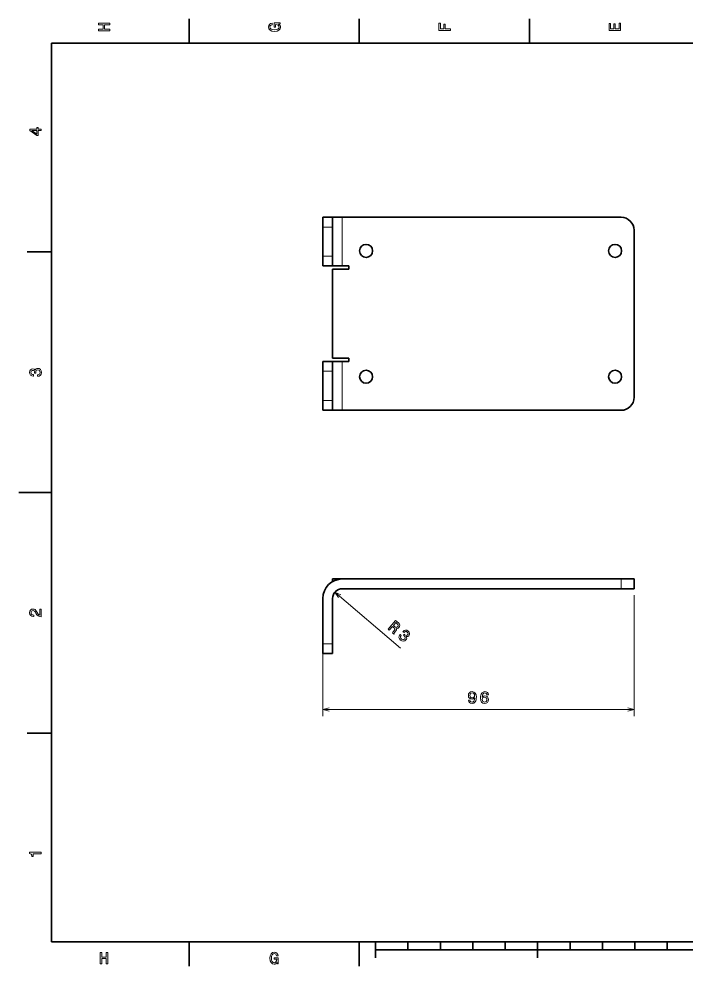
# Model space of a CAD drawing. Extents: x 0 to 420, y 0 to 297.
# Drawn here: x 0 to 205.8, y 2.5 to 294.5 of the extents above; entities that cross this region are included whole.
import ezdxf

# ---------------------------------------------------------------- set-up
doc = ezdxf.new("R2010")
doc.units = 0

msp = doc.modelspace()

# ---------------------------------------------------------------- linework, layer by layer
at = {"color": 7, "lineweight": 35, "ltscale": 0.1875}
for p, q in [((52.5, 287), (52.5, 294.5)), ((105, 287), (105, 294.5)), ((157.5, 287), (157.5, 294.5)), ((10, 222.699997), (2.5, 222.699997)), ((10, 74.300003), (2.5, 74.300003)), ((52.5, 10), (52.5, 2.5)), ((105, 10), (105, 2.5))]:
    msp.add_line(p, q, dxfattribs=at)
at = {"color": 7, "lineweight": 35}
for p, q in [((410, 287), (10, 287)), ((10, 287), (10, 10)), ((185.753006, 233.351166), (99.753006, 233.351166)), ((189.753006, 177.851166), (189.753006, 229.351166)), ((96.753006, 217.351166), (96.753006, 189.89859)), ((105.253006, 173.851166), (185.753006, 173.851166)), ((99.753006, 121.847244), (185.753006, 121.847244)), ((185.753006, 118.847244), (99.753006, 118.847244)), ((10, 10), (410, 10)), ((110, 7.5), (310, 7.5))]:
    msp.add_line(p, q, dxfattribs=at)
at = {"color": 7, "lineweight": 35, "ltscale": 0.075}
for p, q in [((93.753006, 233.351166), (96.753006, 233.351166)), ((93.753006, 233.351166), (93.753006, 230.351166)), ((96.753006, 233.351166), (96.753006, 230.351166)), ((99.753006, 233.351166), (96.753006, 233.351166)), ((93.753006, 221.351166), (93.753006, 218.351166)), ((96.753006, 221.351166), (96.753006, 218.351166)), ((93.753006, 218.351166), (96.753006, 218.351166)), ((99.753006, 218.351166), (96.753006, 218.351166)), ((93.753006, 188.89859), (96.753006, 188.89859)), ((93.753006, 188.89859), (93.753006, 185.89859)), ((99.753006, 188.89859), (96.753006, 188.89859)), ((96.753006, 188.89859), (96.753006, 185.89859)), ((93.753006, 176.89859), (93.753006, 173.89859)), ((96.753006, 176.89859), (96.753006, 173.89859)), ((93.753006, 173.89859), (96.753006, 173.89859)), ((99.753006, 173.89859), (96.753006, 173.89859)), ((189.753006, 121.847244), (189.753006, 118.847244)), ((93.753006, 101.847244), (93.753006, 98.847244)), ((96.753006, 101.847244), (96.753006, 98.847244)), ((93.753006, 98.847244), (96.753006, 98.847244))]:
    msp.add_line(p, q, dxfattribs=at)
at = {"color": 7, "lineweight": 13, "ltscale": 0.375}
for p, q in [((99.753006, 218.351166), (99.753006, 233.351166)), ((99.753006, 173.89859), (99.753006, 188.89859))]:
    msp.add_line(p, q, dxfattribs=at)
at = {"color": 7, "lineweight": 13, "ltscale": 0.075}
for p, q in [((93.753006, 230.351166), (96.753006, 230.351166)), ((93.753006, 221.351166), (96.753006, 221.351166)), ((93.753006, 185.89859), (96.753006, 185.89859)), ((93.753006, 176.89859), (96.753006, 176.89859)), ((185.753006, 121.847244), (185.753006, 118.847244)), ((93.753006, 101.847244), (96.753006, 101.847244))]:
    msp.add_line(p, q, dxfattribs=at)
at = {"color": 7, "lineweight": 35, "ltscale": 0.225}
for p, q in [((93.753006, 230.351166), (93.753006, 221.351166)), ((96.753006, 221.351166), (96.753006, 230.351166)), ((93.753006, 185.89859), (93.753006, 176.89859)), ((96.753006, 176.89859), (96.753006, 185.89859))]:
    msp.add_line(p, q, dxfattribs=at)
at = {"color": 7, "lineweight": 35, "ltscale": 0.125}
for p, q in [((101.753006, 217.351166), (96.753006, 217.351166)), ((96.753006, 189.89859), (101.753006, 189.89859)), ((110, 10), (110, 5)), ((160, 10), (160, 5))]:
    msp.add_line(p, q, dxfattribs=at)
at = {"color": 7, "lineweight": 35, "ltscale": 0.05}
for p, q in [((99.753006, 218.351166), (101.753006, 218.351166)), ((101.753006, 188.89859), (99.753006, 188.89859))]:
    msp.add_line(p, q, dxfattribs=at)
at = {"color": 7, "lineweight": 35, "ltscale": 0.025}
for p, q in [((101.753006, 217.351166), (101.753006, 218.351166)), ((101.753006, 188.89859), (101.753006, 189.89859))]:
    msp.add_line(p, q, dxfattribs=at)
at = {"color": 7, "lineweight": 35, "ltscale": 0.122151}
msp.add_line((104.639038, 173.89859), (99.753006, 173.89859), dxfattribs=at)
at = {"color": 7, "lineweight": 35, "ltscale": 0.25}
msp.add_line((10, 148.5), (0, 148.5), dxfattribs=at)
at = {"color": 7, "lineweight": 35, "ltscale": 0.07471}
msp.add_line((99.741425, 121.847244), (96.753006, 121.847244), dxfattribs=at)
at = {"color": 7, "lineweight": 35, "ltscale": 0.020096}
msp.add_line((96.753006, 121.043396), (96.753006, 121.847244), dxfattribs=at)
at = {"color": 7, "lineweight": 35, "ltscale": 0.070711}
for p, q in [((188.581436, 121.847244), (185.753006, 121.847244)), ((188.581436, 118.847244), (185.753006, 118.847244))]:
    msp.add_line(p, q, dxfattribs=at)
at = {"color": 7, "lineweight": 35, "ltscale": 0.029289}
for p, q in [((189.753006, 121.847244), (188.581436, 121.847244)), ((189.753006, 118.847244), (188.581436, 118.847244))]:
    msp.add_line(p, q, dxfattribs=at)
at = {"color": 7, "lineweight": 13}
for p, q in [((97.471924, 117.795731), (117.680893, 100.533371)), ((189.753006, 116.847244), (189.753006, 79.576553)), ((93.753006, 99.847244), (93.753006, 79.576553)), ((93.753006, 81.576553), (189.753006, 81.576553))]:
    msp.add_line(p, q, dxfattribs=at)
at = {"color": 7, "lineweight": 35, "ltscale": 0.35}
for p, q in [((93.753006, 101.847244), (93.753006, 115.847244)), ((96.753006, 115.847244), (96.753006, 101.847244))]:
    msp.add_line(p, q, dxfattribs=at)
at = {"color": 7, "lineweight": 35, "ltscale": 0.0625}
for p, q in [((120, 10), (120, 7.5)), ((130, 10), (130, 7.5)), ((140, 10), (140, 7.5)), ((150, 10), (150, 7.5)), ((170, 10), (170, 7.5)), ((180, 10), (180, 7.5)), ((190, 10), (190, 7.5)), ((200, 10), (200, 7.5))]:
    msp.add_line(p, q, dxfattribs=at)
at = {"color": 7, "lineweight": 13}
for points in [[(28.083214, 290.829987), (28.083214, 291.299011), (26.439121, 291.299011), (26.439121, 292.701019), (28.083214, 292.701019), (28.083214, 293.164978), (24.583214, 293.164978), (24.583214, 292.701019), (26.010447, 292.701019), (26.010447, 291.299011), (24.583214, 291.299011), (24.583214, 290.829987)], [(80.114197, 292.922913), (80.583214, 293.008667), (80.583214, 293.260803), (78.692001, 293.260803), (78.692001, 291.984863), (79.120674, 291.984863), (79.120674, 292.771606), (79.15094, 292.771606), (79.614914, 292.71109), (79.957855, 292.549713), (80.174713, 292.302612), (80.245316, 291.994965), (80.154541, 291.652039), (79.882202, 291.384735), (79.433357, 291.213257), (78.818085, 291.15274), (78.207855, 291.208221), (77.759003, 291.3797), (77.486671, 291.652039), (77.390854, 292.020172), (77.441284, 292.272339), (77.582497, 292.479126), (77.819527, 292.630402), (78.137245, 292.716156), (78.137245, 293.215424), (77.653099, 293.08429), (77.289986, 292.837189), (77.068085, 292.489197), (76.987396, 292.050446), (77.113472, 291.475525), (77.481628, 291.041779), (78.0616, 290.764404), (78.833214, 290.668579), (79.609871, 290.764404), (80.189842, 291.041779), (80.557999, 291.450287), (80.679039, 291.964691), (80.638687, 292.252167), (80.537827, 292.509369), (80.361313, 292.731262)], [(133.083206, 290.966156), (133.083206, 291.43515), (131.474411, 291.43515), (131.474411, 292.907776), (131.055832, 292.907776), (131.055832, 291.43515), (130.006836, 291.43515), (130.006836, 293.245697), (129.583206, 293.245697), (129.583206, 290.966156)], [(185.583206, 290.940918), (185.583206, 293.159943), (185.159576, 293.159943), (185.159576, 291.404907), (183.974411, 291.404907), (183.974411, 292.968292), (183.555832, 292.968292), (183.555832, 291.404907), (182.506836, 291.404907), (182.506836, 293.119598), (182.083206, 293.119598), (182.083206, 290.940918)], [(6.833213, 260.077362), (6.833213, 260.53125), (5.965778, 260.53125), (5.965778, 261.030548), (5.56232, 261.030548), (5.56232, 260.53125), (3.408862, 260.53125), (3.408862, 260.072327), (5.521974, 258.539185), (5.965778, 258.539185), (5.965778, 260.077362)], [(5.56232, 258.96283), (3.993876, 260.077362), (5.56232, 260.077362)], [(5.73379, 184.329117), (5.769093, 184.329117), (6.253242, 184.409805), (6.616354, 184.646835), (6.848343, 185.020035), (6.934078, 185.514282), (6.848343, 186.038773), (6.626441, 186.432144), (6.273415, 186.684311), (5.819525, 186.775085), (5.521974, 186.734741), (5.279899, 186.623795), (5.0933, 186.44223), (4.957133, 186.20015), (4.684798, 186.527969), (4.251081, 186.643967), (3.857709, 186.568314), (3.560158, 186.351456), (3.373559, 185.998428), (3.307997, 185.514282), (3.388689, 185.060394), (3.610591, 184.712402), (3.963617, 184.485458), (4.432637, 184.409805), (4.46794, 184.409805), (4.46794, 184.858658), (4.145173, 184.899002), (3.913184, 185.030121), (3.771974, 185.241943), (3.721542, 185.53949), (3.761888, 185.801743), (3.867795, 185.993378), (4.039265, 186.109375), (4.271254, 186.15477), (4.518372, 186.109375), (4.684798, 185.988342), (4.785663, 185.77652), (4.815922, 185.489059), (4.810879, 185.292374), (5.209294, 185.292374), (5.199208, 185.53949), (5.244596, 185.857224), (5.365634, 186.094254), (5.56232, 186.235458), (5.819525, 186.285889), (6.112032, 186.230423), (6.328891, 186.084167), (6.465058, 185.852173), (6.510447, 185.54454), (6.460014, 185.226807), (6.308718, 184.994827), (6.066643, 184.848572), (5.73379, 184.793091)], [(6.833213, 110.169449), (6.833213, 112.575073), (6.399496, 112.575073), (6.399496, 110.673775), (6.162464, 110.779686), (5.965778, 110.961243), (5.607709, 111.521034), (5.456412, 111.818588), (5.239553, 112.151443), (4.987392, 112.388474), (4.689842, 112.524643), (4.351945, 112.575073), (3.928314, 112.489334), (3.595461, 112.252304), (3.383646, 111.889191), (3.307997, 111.420174), (3.393732, 110.93602), (3.630764, 110.567871), (4.009006, 110.330833), (4.508286, 110.250145), (4.578891, 110.250145), (4.578891, 110.709076), (4.538545, 110.709076), (4.195605, 110.754463), (3.943444, 110.890633), (3.782061, 111.107491), (3.726585, 111.394958), (3.777017, 111.687462), (3.903098, 111.90432), (4.099784, 112.045532), (4.346902, 112.095963), (4.578891, 112.060661), (4.775577, 111.964844), (4.947046, 111.803459), (5.098343, 111.581558), (5.259727, 111.284004), (5.572406, 110.789772), (5.90526, 110.441788), (6.308718, 110.235016), (6.818084, 110.169449)], [(113.901657, 106.391884), (114.258286, 106.087257), (115.218033, 107.210815), (115.582321, 106.899643), (115.840927, 106.658844), (115.963791, 106.461037), (115.947739, 106.255882), (115.792816, 105.99688), (115.517197, 105.635376), (115.346939, 105.389473), (115.27832, 105.215958), (115.680954, 104.872025), (115.743195, 104.944878), (115.746719, 105.127586), (115.886368, 105.353195), (116.226379, 105.805611), (116.43306, 106.179573), (116.430038, 106.354614), (116.354218, 106.545395), (116.589493, 106.510239), (116.811508, 106.552734), (117.024658, 106.662506), (117.221268, 106.846092), (117.442734, 107.214058), (117.495712, 107.58667), (117.367096, 107.94857), (117.06456, 108.293228), (116.174911, 109.053154)], [(116.686432, 108.052444), (116.900696, 107.829628), (117.003342, 107.615913), (116.992233, 107.393265), (116.846588, 107.15287), (116.618271, 106.963219), (116.400085, 106.917442), (116.164734, 106.999092), (115.906769, 107.186279), (115.49646, 107.536766), (116.253113, 108.422577)], [(117.573364, 104.701454), (117.550446, 104.674606), (117.297348, 104.254074), (117.24173, 103.82402), (117.374817, 103.405235), (117.694931, 103.019043), (118.149429, 102.743568), (118.592667, 102.656799), (119.013687, 102.761452), (119.377502, 103.047615), (119.540085, 103.300064), (119.612961, 103.55619), (119.5961, 103.815994), (119.500473, 104.076759), (119.926605, 104.070923), (120.296509, 104.325371), (120.494476, 104.673607), (120.522842, 105.040703), (120.37561, 105.411873), (120.050064, 105.776176), (119.652542, 106.009628), (119.24382, 106.06691), (118.841965, 105.945885), (118.479828, 105.63839), (118.456894, 105.611549), (118.798172, 105.320023), (119.038498, 105.539238), (119.288864, 105.63047), (119.541641, 105.600266), (119.800644, 105.445358), (119.973846, 105.244354), (120.050781, 105.039352), (120.027603, 104.833633), (119.911438, 104.627762), (119.716431, 104.469337), (119.516296, 104.42141), (119.289734, 104.482285), (119.051498, 104.645988), (118.905228, 104.777565), (118.646454, 104.474625), (118.840912, 104.321793), (119.053009, 104.080925), (119.154633, 103.834938), (119.134247, 103.593666), (119.005539, 103.365341), (118.773376, 103.178963), (118.521332, 103.109062), (118.256485, 103.156204), (117.993088, 103.321503), (117.784271, 103.566208), (117.706131, 103.831924), (117.752151, 104.110977), (117.926163, 104.400101)], [(138.674622, 84.443985), (138.750275, 84.045578), (138.967133, 83.73793), (139.310074, 83.546295), (139.763962, 83.475693), (140.061508, 83.510986), (140.328812, 83.601776), (140.555756, 83.758102), (140.747391, 83.980011), (140.898697, 84.257385), (141.009644, 84.600327), (141.075195, 84.993698), (141.100418, 85.447586), (141.014679, 86.158691), (140.767563, 86.678131), (140.374191, 86.990814), (139.834564, 87.101776), (139.340332, 87.010986), (138.967133, 86.768921), (138.725052, 86.395721), (138.644363, 85.926697), (138.725052, 85.442551), (138.962097, 85.074387), (139.315109, 84.842407), (139.763962, 84.766754), (140.238022, 84.862579), (140.5961, 85.15509), (140.515411, 84.595291), (140.354019, 84.196869), (140.106903, 83.959839), (139.769012, 83.884186), (139.50676, 83.919495), (139.315109, 84.030441), (139.189041, 84.206955), (139.138596, 84.443985)], [(139.13356, 85.931747), (139.18399, 86.244415), (139.325195, 86.491531), (139.547104, 86.647873), (139.834564, 86.703354), (140.132126, 86.647873), (140.35907, 86.491531), (140.500275, 86.249466), (140.555756, 85.936783), (140.500275, 85.619064), (140.35907, 85.382034), (140.127075, 85.235779), (139.819443, 85.185349), (139.542068, 85.235779), (139.325195, 85.382034), (139.18399, 85.614014)], [(144.831406, 86.133469), (144.73558, 86.541977), (144.513672, 86.844559), (144.170731, 87.036209), (143.726929, 87.101776), (143.429382, 87.066467), (143.17218, 86.970642), (142.945236, 86.814301), (142.753586, 86.592407), (142.602295, 86.315033), (142.491333, 85.977127), (142.420731, 85.57872), (142.400558, 85.129868), (142.481247, 84.413727), (142.728378, 83.894272), (143.126785, 83.581604), (143.671463, 83.475693), (144.160645, 83.566467), (144.533844, 83.803497), (144.775925, 84.176697), (144.861664, 84.650757), (144.775925, 85.129868), (144.54393, 85.498016), (144.185867, 85.730011), (143.742065, 85.810699), (143.262955, 85.709839), (142.904892, 85.422379), (142.98053, 85.977127), (143.141922, 86.375549), (143.389038, 86.612579), (143.731979, 86.693268), (143.984131, 86.652924), (144.175781, 86.547012), (144.301865, 86.370499), (144.367416, 86.133469)], [(144.372467, 84.645721), (144.316986, 84.327988), (144.175781, 84.085922), (143.948837, 83.92453), (143.666412, 83.8741), (143.368866, 83.92453), (143.141922, 84.080872), (142.995667, 84.322952), (142.950272, 84.640671), (143.000702, 84.953354), (143.141922, 85.190384), (143.373901, 85.34169), (143.686584, 85.397156), (143.958923, 85.34169), (144.175781, 85.195435), (144.316986, 84.958405)], [(6.833213, 37.109222), (6.833213, 37.568153), (3.307997, 37.568153), (3.307997, 37.225216), (3.615634, 37.134438), (3.822406, 36.952881), (3.943444, 36.675503), (3.98379, 36.292217), (4.341859, 36.292217), (4.341859, 37.109222)], [(25.079971, 3.166787), (25.548992, 3.166787), (25.548992, 4.810879), (26.95101, 4.810879), (26.95101, 3.166787), (27.414986, 3.166787), (27.414986, 6.666787), (26.95101, 6.666787), (26.95101, 5.239553), (25.548992, 5.239553), (25.548992, 6.666787), (25.079971, 6.666787)], [(79.672913, 3.635807), (79.758644, 3.166787), (80.010803, 3.166787), (80.010803, 5.057997), (78.734871, 5.057997), (78.734871, 4.629323), (79.521614, 4.629323), (79.521614, 4.599063), (79.46109, 4.135087), (79.299713, 3.792147), (79.052589, 3.575288), (78.744957, 3.504683), (78.402016, 3.595461), (78.134727, 3.867795), (77.963257, 4.316643), (77.902733, 4.931916), (77.958214, 5.542147), (78.129684, 5.990994), (78.402016, 6.263329), (78.770172, 6.35915), (79.022331, 6.308718), (79.229103, 6.167507), (79.380402, 5.930475), (79.466141, 5.612752), (79.965416, 5.612752), (79.83429, 6.096902), (79.587173, 6.460014), (79.239189, 6.681916), (78.80043, 6.762608), (78.225502, 6.636527), (77.791786, 6.268372), (77.514404, 5.6884), (77.418587, 4.916787), (77.514404, 4.14013), (77.791786, 3.560158), (78.200287, 3.192003), (78.714699, 3.070965), (79.002159, 3.111311), (79.259361, 3.212176), (79.48127, 3.388689)]]:
    msp.add_lwpolyline(points, close=True, dxfattribs=at)
for points in [[(99.277039, 116.934593), (97.471924, 117.795731), (98.60463, 116.147408)], [(95.68486, 82.094193), (93.753006, 81.576553), (95.68486, 81.058914)], [(187.821152, 81.058914), (189.753006, 81.576553), (187.821152, 82.094193)]]:
    msp.add_lwpolyline(points, dxfattribs=at)
at = {"color": 7, "lineweight": 35}
for centre in [(107.103012, 223.00119), (183.903, 223.00119), (107.103012, 184.201172), (183.903, 184.201172)]:
    msp.add_circle(centre, 2, dxfattribs=at)
for centre, radius, start, end in [((185.752838, 229.351105), 4.000152, 0.000836, 89.997072), ((185.752945, 177.851349), 4.000152, 270.000838, 359.997078), ((105.253357, 177.854279), 4.003103, 261.172456, 269.994984), ((99.753006, 115.847244), 6, 90.000003, 179.999995), ((99.753006, 115.847244), 3, 90.000003, 179.999995)]:
    msp.add_arc(centre, radius, start, end, dxfattribs=at)

doc.saveas('drawing.dxf')
